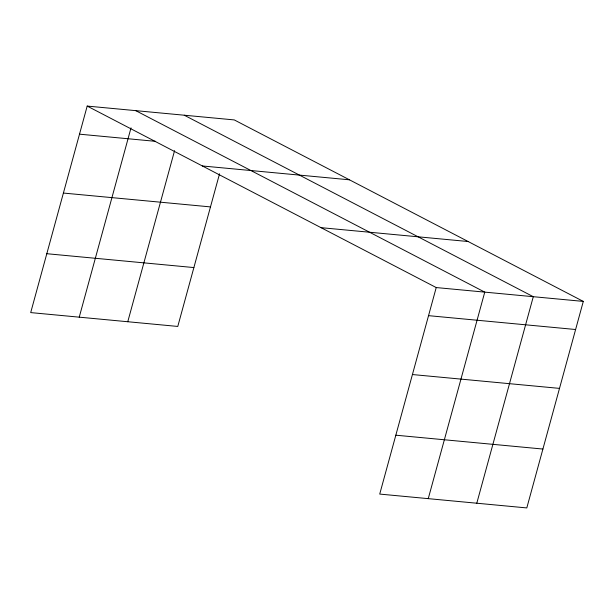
<?xml version="1.0" encoding="UTF-8"?>
<svg xmlns="http://www.w3.org/2000/svg" width="614" height="614" viewBox="0 0 614 614"><rect width="100%" height="100%" fill="white"/><g stroke="black" fill="none" stroke-linecap="round" stroke-linejoin="round"><path stroke-width="0.92" d="M87.196 106.076L436.224 287.559L379.721 494.078L526.804 507.924L583.3 301.405L234.279 119.922L87.196 106.076L30.7 312.595L177.776 326.441L219.543 173.785M79.237 317.162L131.02 127.865M127.773 321.736L174.568 150.676M428.257 498.645L484.761 292.126L135.732 110.643M476.794 503.219L533.29 296.7L184.269 115.217M79.513 134.174L155.641 141.343M202.374 165.964L349.45 179.81M63.403 193.057L210.479 206.903M321.045 227.664L468.121 241.517M436.224 287.559L583.3 301.405M46.81 253.712L193.886 267.566M428.534 315.657L575.61 329.511M412.424 374.54L559.507 388.386M395.83 435.196L542.906 449.049"/></g></svg>
